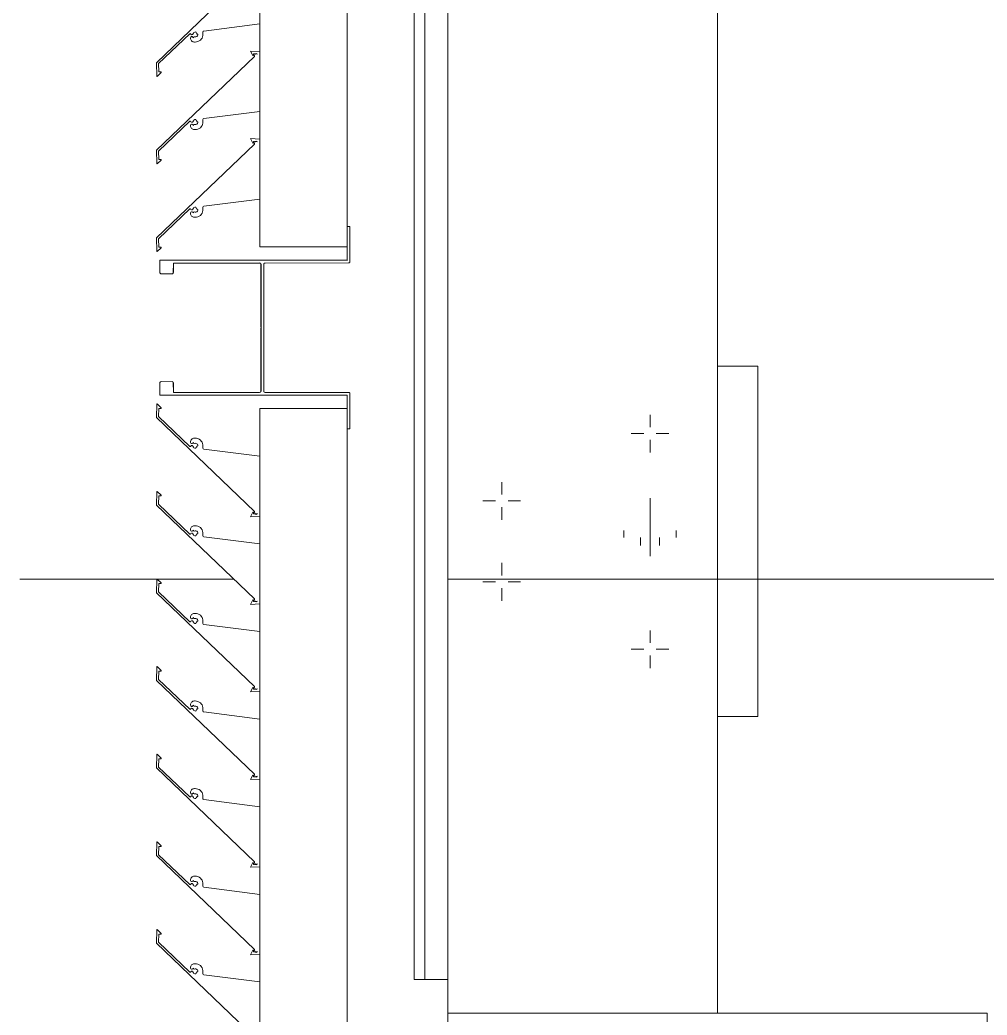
# Model space of a CAD drawing. Header units: millimetres. Extents: x -220592 to 404889, y -217665 to 38245.
# Drawn here: x 7741.16 to 7748.34, y -48107.45 to -48100.07 of the extents above; entities that cross this region are included whole.
import ezdxf

# ---------------------------------------------------------------- set-up
doc = ezdxf.new("R2010")
doc.units = ezdxf.units.MM
doc.linetypes.add('XKITLINE00', pattern=[0])
doc.linetypes.add('XKITLINE02', pattern=[4, 2, -2])
for name, color, linetype, lineweight in [('Bolt', 7, 'Continuous', 0), ('Part', 7, 'Continuous', 0), ('S-GRID', 7, 'Continuous', 0)]:
    doc.layers.add(name, color=color, linetype=linetype, lineweight=lineweight)

# ---------------------------------------------------------------- blocks, each defined once
blk = doc.blocks.new('*A15047')
at = {"layer": 'Part', "color": 7, "linetype": 'XKITLINE00', "lineweight": 0}
for p, q in [((8.69, 356.643483), (8.69, 102.780027)), ((6.69, 102.780027), (6.69, 273.099959)), ((8.69, 102.780027), (6.69, 102.780027))]:
    blk.add_line(p, q, dxfattribs=at)
blk = doc.blocks.new('*A15106')
at = {"layer": 'S-GRID', "color": 7, "linetype": 'XKITLINE00', "lineweight": 0}
for p, q in [((3.516073, 106), (5.103573, 106)), ((6.691073, 106), (14.628573, 106))]:
    blk.add_line(p, q, dxfattribs=at)
blk = doc.blocks.new('*A15232')
at = {"layer": 'Part', "color": 7, "linetype": 'XKITLINE00', "lineweight": 0}
for p, q in [((6.439864, 121.65), (6.439864, 103.030027)), ((6.519864, 103.030027), (6.519864, 121.65)), ((6.439864, 103.030027), (6.69, 103.030027))]:
    blk.add_line(p, q, dxfattribs=at)
blk = doc.blocks.new('*A15246')
at = {"layer": 'Part', "color": 7, "linetype": 'XKITLINE00', "lineweight": 0}
for p, q in [((5.944368, 108.365225), (5.944412, 108.615225)), ((5.944412, 108.615225), (5.964412, 108.615222)), ((5.964412, 108.615222), (5.964367, 108.355222)), ((4.555113, 108.271641), (4.554368, 108.365468)), ((4.554368, 108.365468), (5.944368, 108.365225)), ((4.654365, 108.34545), (4.654353, 108.27545)), ((5.298192, 108.344577), (4.654365, 108.34545)), ((5.302679, 108.340893), (5.298192, 108.344577)), ((5.304363, 108.335337), (5.302679, 108.340893)), ((5.303437, 107.39151), (5.304363, 108.335337)), ((5.324363, 108.335333), (5.324199, 107.395333)), ((5.325125, 108.33916), (5.324363, 108.335333)), ((5.328809, 108.343647), (5.325125, 108.33916)), ((5.334365, 108.345332), (5.328809, 108.343647)), ((5.958192, 108.345984), (5.334365, 108.345332)), ((5.96268, 108.349666), (5.958192, 108.345984)), ((5.964367, 108.355222), (5.96268, 108.349666)), ((4.558796, 108.267152), (4.555113, 108.271641)), ((4.564351, 108.265466), (4.558796, 108.267152)), ((4.648178, 108.266213), (4.564351, 108.265466)), ((4.652666, 108.269895), (4.648178, 108.266213)), ((4.654353, 108.27545), (4.652666, 108.269895)), ((4.554194, 107.365468), (4.55421, 107.455468)), ((4.55421, 107.455468), (4.555896, 107.461023)), ((4.555896, 107.461023), (4.560384, 107.464706)), ((4.560384, 107.464706), (4.644211, 107.465452)), ((4.644211, 107.465452), (4.649767, 107.463766)), ((4.649767, 107.463766), (4.653449, 107.459277)), ((4.653449, 107.459277), (4.654197, 107.38545)), ((5.944194, 107.365225), (4.554194, 107.365468)), ((4.654197, 107.38545), (5.294197, 107.385339)), ((5.294197, 107.385339), (5.299753, 107.387023)), ((5.299753, 107.387023), (5.303437, 107.39151)), ((5.324199, 107.395333), (5.325883, 107.389777)), ((5.325883, 107.389777), (5.330371, 107.386094)), ((5.330371, 107.386094), (5.954197, 107.385223)), ((5.94415, 107.115225), (5.944194, 107.365225)), ((5.954197, 107.385223), (5.959753, 107.383537)), ((5.959753, 107.383537), (5.963435, 107.379049)), ((5.963435, 107.379049), (5.96415, 107.115222)), ((5.96415, 107.115222), (5.94415, 107.115225))]:
    blk.add_line(p, q, dxfattribs=at)
blk = doc.blocks.new('*A15247')
at = {"layer": 'Part', "color": 7, "linetype": 'XKITLINE00', "lineweight": 0}
for p, q in [((5.294696, 122.26533), (5.294696, 108.465444)), ((5.944696, 122.26533), (5.944696, 108.465444)), ((5.294696, 108.465444), (5.944696, 108.465444))]:
    blk.add_line(p, q, dxfattribs=at)
blk = doc.blocks.new('*A15258')
at = {"layer": 'Part', "color": 7, "linetype": 'XKITLINE00', "lineweight": 0}
for p, q in [((5.294696, 110.565326), (5.227201, 110.56794)), ((5.227201, 110.56794), (5.242736, 110.534453)), ((5.242736, 110.534453), (5.247859, 110.534865)), ((5.247859, 110.534865), (5.247988, 110.547056)), ((5.247988, 110.547056), (5.272971, 110.550196)), ((5.257991, 110.546527), (5.255094, 110.527984)), ((5.275007, 110.543623), (5.257991, 110.546527)), ((5.272971, 110.550196), (5.275007, 110.543623)), ((5.255094, 110.527984), (4.529972, 109.831738)), ((4.880888, 110.066618), (5.294696, 110.119622)), ((4.545007, 109.825371), (4.776023, 110.046774)), ((4.776023, 110.046774), (4.781182, 110.047866)), ((4.78333, 110.021956), (4.78069, 110.016482)), ((4.781182, 110.047866), (4.784837, 110.043239)), ((4.788474, 110.025193), (4.78333, 110.021956)), ((4.784837, 110.043239), (4.789301, 110.039385)), ((4.794552, 110.025205), (4.788474, 110.025193)), ((4.789301, 110.039385), (4.795195, 110.039591)), ((4.799708, 110.021987), (4.794552, 110.025205)), ((4.795195, 110.039591), (4.799378, 110.043748)), ((4.799378, 110.043748), (4.802492, 110.051322)), ((4.80265, 110.016515), (4.799708, 110.021987)), ((4.802492, 110.051322), (4.807159, 110.056108)), ((4.80468, 110.021496), (4.80265, 110.016515)), ((4.809491, 110.023903), (4.80468, 110.021496)), ((4.807159, 110.056108), (4.813235, 110.058898)), ((4.815409, 110.022998), (4.809491, 110.023903)), ((4.813235, 110.058898), (4.819907, 110.05932)), ((4.821909, 110.023342), (4.815409, 110.022998)), ((4.819907, 110.05932), (4.822229, 110.05193)), ((4.827877, 110.02594), (4.821909, 110.023342)), ((4.822229, 110.05193), (4.829394, 110.050986)), ((4.832559, 110.030462), (4.827877, 110.02594)), ((4.829394, 110.050986), (4.828225, 110.043926)), ((4.828225, 110.043926), (4.83593, 110.04282)), ((4.835361, 110.036336), (4.832559, 110.030462)), ((4.83593, 110.04282), (4.835361, 110.036336)), ((4.867327, 110.014555), (4.871325, 110.023985)), ((4.871325, 110.023985), (4.873548, 110.033984)), ((4.872437, 110.054354), (4.872676, 110.059876)), ((4.873923, 110.04422), (4.872437, 110.054354)), ((4.872676, 110.059876), (4.875813, 110.064428)), ((4.873548, 110.033984), (4.873923, 110.04422)), ((4.875813, 110.064428), (4.880888, 110.066618)), ((4.78069, 110.016482), (4.781186, 110.008712)), ((4.781186, 110.008712), (4.782921, 110.003216)), ((4.782921, 110.003216), (4.785675, 109.998153)), ((4.785675, 109.998153), (4.789347, 109.99371)), ((4.789347, 109.99371), (4.7938, 109.990052)), ((4.7938, 109.990052), (4.79887, 109.987312)), ((4.79887, 109.987312), (4.804371, 109.985593)), ((4.804371, 109.985593), (4.810099, 109.984957)), ((4.810099, 109.984957), (4.816898, 109.984859)), ((4.816898, 109.984859), (4.827111, 109.985644)), ((4.827111, 109.985644), (4.837012, 109.988267)), ((4.837012, 109.988267), (4.846275, 109.99264)), ((4.846275, 109.99264), (4.854591, 109.998618)), ((4.854591, 109.998618), (4.861687, 110.006005)), ((4.861687, 110.006005), (4.867327, 110.014555)), ((4.529972, 109.831738), (4.530525, 109.732587)), ((4.54535, 109.764025), (4.545007, 109.825371)), ((4.530525, 109.732587), (4.535206, 109.730119)), ((4.535206, 109.730119), (4.563855, 109.759007)), ((4.56277, 109.763928), (4.54535, 109.764025)), ((4.563855, 109.759007), (4.56277, 109.763928))]:
    blk.add_line(p, q, dxfattribs=at)
blk = doc.blocks.new('*A15259')
at = {"layer": 'Part', "color": 7, "linetype": 'XKITLINE00', "lineweight": 0}
for p, q in [((5.255094, 109.877984), (4.529972, 109.181738)), ((5.294696, 109.915326), (5.227201, 109.91794)), ((5.227201, 109.91794), (5.242736, 109.884453)), ((5.242736, 109.884453), (5.247859, 109.884865)), ((5.247859, 109.884865), (5.247988, 109.897056)), ((5.247988, 109.897056), (5.272971, 109.900196)), ((5.257991, 109.896527), (5.255094, 109.877984)), ((5.275007, 109.893623), (5.257991, 109.896527)), ((5.272971, 109.900196), (5.275007, 109.893623)), ((4.880888, 109.416618), (5.294696, 109.469622)), ((4.545007, 109.175371), (4.776023, 109.396774)), ((4.776023, 109.396774), (4.781182, 109.397866)), ((4.78333, 109.371956), (4.78069, 109.366482)), ((4.78069, 109.366482), (4.781186, 109.358712)), ((4.781182, 109.397866), (4.784837, 109.393239)), ((4.781186, 109.358712), (4.782921, 109.353216)), ((4.782921, 109.353216), (4.785675, 109.348153)), ((4.788474, 109.375193), (4.78333, 109.371956)), ((4.784837, 109.393239), (4.789301, 109.389385)), ((4.794552, 109.375205), (4.788474, 109.375193)), ((4.789301, 109.389385), (4.795195, 109.389591)), ((4.799708, 109.371987), (4.794552, 109.375205)), ((4.795195, 109.389591), (4.799378, 109.393748)), ((4.799378, 109.393748), (4.802492, 109.401322)), ((4.80265, 109.366515), (4.799708, 109.371987)), ((4.802492, 109.401322), (4.807159, 109.406108)), ((4.80468, 109.371496), (4.80265, 109.366515)), ((4.809491, 109.373903), (4.80468, 109.371496)), ((4.807159, 109.406108), (4.813235, 109.408898)), ((4.815409, 109.372998), (4.809491, 109.373903)), ((4.813235, 109.408898), (4.819907, 109.40932)), ((4.821909, 109.373342), (4.815409, 109.372998)), ((4.819907, 109.40932), (4.822229, 109.40193)), ((4.827877, 109.37594), (4.821909, 109.373342)), ((4.822229, 109.40193), (4.829394, 109.400986)), ((4.832559, 109.380462), (4.827877, 109.37594)), ((4.829394, 109.400986), (4.828225, 109.393926)), ((4.828225, 109.393926), (4.83593, 109.39282)), ((4.835361, 109.386336), (4.832559, 109.380462)), ((4.83593, 109.39282), (4.835361, 109.386336)), ((4.854591, 109.348618), (4.861687, 109.356005)), ((4.861687, 109.356005), (4.867327, 109.364555)), ((4.867327, 109.364555), (4.871325, 109.373985)), ((4.871325, 109.373985), (4.873548, 109.383984)), ((4.872437, 109.404354), (4.872676, 109.409876)), ((4.873923, 109.39422), (4.872437, 109.404354)), ((4.872676, 109.409876), (4.875813, 109.414428)), ((4.873548, 109.383984), (4.873923, 109.39422)), ((4.875813, 109.414428), (4.880888, 109.416618)), ((4.785675, 109.348153), (4.789347, 109.34371)), ((4.789347, 109.34371), (4.7938, 109.340052)), ((4.7938, 109.340052), (4.79887, 109.337312)), ((4.79887, 109.337312), (4.804371, 109.335593)), ((4.804371, 109.335593), (4.810099, 109.334957)), ((4.810099, 109.334957), (4.816898, 109.334859)), ((4.816898, 109.334859), (4.827111, 109.335644)), ((4.827111, 109.335644), (4.837012, 109.338267)), ((4.837012, 109.338267), (4.846275, 109.34264)), ((4.846275, 109.34264), (4.854591, 109.348618)), ((4.529972, 109.181738), (4.530525, 109.082587)), ((4.54535, 109.114025), (4.545007, 109.175371)), ((4.530525, 109.082587), (4.535206, 109.080119)), ((4.535206, 109.080119), (4.563855, 109.109007)), ((4.56277, 109.113928), (4.54535, 109.114025)), ((4.563855, 109.109007), (4.56277, 109.113928))]:
    blk.add_line(p, q, dxfattribs=at)
blk = doc.blocks.new('*A15260')
at = {"layer": 'Part', "color": 7, "linetype": 'XKITLINE00', "lineweight": 0}
for p, q in [((5.255094, 109.227984), (4.529972, 108.531738)), ((5.294696, 109.265326), (5.227201, 109.26794)), ((5.227201, 109.26794), (5.242736, 109.234453)), ((5.242736, 109.234453), (5.247859, 109.234865)), ((5.247859, 109.234865), (5.247988, 109.247056)), ((5.247988, 109.247056), (5.272971, 109.250196)), ((5.257991, 109.246527), (5.255094, 109.227984)), ((5.275007, 109.243623), (5.257991, 109.246527)), ((5.272971, 109.250196), (5.275007, 109.243623)), ((4.872676, 108.759876), (4.875813, 108.764428)), ((4.875813, 108.764428), (4.880888, 108.766618)), ((4.880888, 108.766618), (5.294696, 108.819622)), ((4.545007, 108.525371), (4.776023, 108.746774)), ((4.776023, 108.746774), (4.781182, 108.747866)), ((4.78333, 108.721956), (4.78069, 108.716482)), ((4.78069, 108.716482), (4.781186, 108.708712)), ((4.781182, 108.747866), (4.784837, 108.743239)), ((4.781186, 108.708712), (4.782921, 108.703216)), ((4.782921, 108.703216), (4.785675, 108.698153)), ((4.788474, 108.725193), (4.78333, 108.721956)), ((4.784837, 108.743239), (4.789301, 108.739385)), ((4.785675, 108.698153), (4.789347, 108.69371)), ((4.794552, 108.725205), (4.788474, 108.725193)), ((4.789301, 108.739385), (4.795195, 108.739591)), ((4.789347, 108.69371), (4.7938, 108.690052)), ((4.7938, 108.690052), (4.79887, 108.687312)), ((4.799708, 108.721987), (4.794552, 108.725205)), ((4.795195, 108.739591), (4.799378, 108.743748)), ((4.799378, 108.743748), (4.802492, 108.751322)), ((4.80265, 108.716515), (4.799708, 108.721987)), ((4.802492, 108.751322), (4.807159, 108.756108)), ((4.80468, 108.721496), (4.80265, 108.716515)), ((4.809491, 108.723903), (4.80468, 108.721496)), ((4.807159, 108.756108), (4.813235, 108.758898)), ((4.815409, 108.722998), (4.809491, 108.723903)), ((4.813235, 108.758898), (4.819907, 108.75932)), ((4.821909, 108.723342), (4.815409, 108.722998)), ((4.819907, 108.75932), (4.822229, 108.75193)), ((4.827877, 108.72594), (4.821909, 108.723342)), ((4.822229, 108.75193), (4.829394, 108.750986)), ((4.827111, 108.685644), (4.837012, 108.688267)), ((4.832559, 108.730462), (4.827877, 108.72594)), ((4.829394, 108.750986), (4.828225, 108.743926)), ((4.828225, 108.743926), (4.83593, 108.74282)), ((4.835361, 108.736336), (4.832559, 108.730462)), ((4.83593, 108.74282), (4.835361, 108.736336)), ((4.837012, 108.688267), (4.846275, 108.69264)), ((4.846275, 108.69264), (4.854591, 108.698618)), ((4.854591, 108.698618), (4.861687, 108.706005)), ((4.861687, 108.706005), (4.867327, 108.714555)), ((4.867327, 108.714555), (4.871325, 108.723985)), ((4.871325, 108.723985), (4.873548, 108.733984)), ((4.872437, 108.754354), (4.872676, 108.759876)), ((4.873923, 108.74422), (4.872437, 108.754354)), ((4.873548, 108.733984), (4.873923, 108.74422)), ((4.79887, 108.687312), (4.804371, 108.685593)), ((4.804371, 108.685593), (4.810099, 108.684957)), ((4.810099, 108.684957), (4.816898, 108.684859)), ((4.816898, 108.684859), (4.827111, 108.685644)), ((4.529972, 108.531738), (4.530525, 108.432587)), ((4.54535, 108.464025), (4.545007, 108.525371)), ((4.530525, 108.432587), (4.535206, 108.430119)), ((4.535206, 108.430119), (4.563855, 108.459007)), ((4.56277, 108.463928), (4.54535, 108.464025)), ((4.563855, 108.459007), (4.56277, 108.463928))]:
    blk.add_line(p, q, dxfattribs=at)
blk = doc.blocks.new('*A15261')
at = {"layer": 'Part', "color": 7, "linetype": 'XKITLINE00', "lineweight": 0}
for p, q in [((5.96415, 108.615578), (5.94415, 108.615575)), ((5.94415, 108.615575), (5.944194, 108.365575)), ((5.963435, 108.351751), (5.96415, 108.615578)), ((5.944194, 108.365575), (4.554194, 108.365332)), ((4.554194, 108.365332), (4.55421, 108.275332)), ((4.653449, 108.271523), (4.654197, 108.34535)), ((4.654197, 108.34535), (5.294197, 108.345461)), ((5.294197, 108.345461), (5.299753, 108.343777)), ((5.299753, 108.343777), (5.303437, 108.33929)), ((5.303437, 108.33929), (5.304363, 107.395463)), ((5.324199, 108.335467), (5.325883, 108.341023)), ((5.324363, 107.395467), (5.324199, 108.335467)), ((5.325883, 108.341023), (5.330371, 108.344706)), ((5.330371, 108.344706), (5.954197, 108.345577)), ((5.954197, 108.345577), (5.959753, 108.347263)), ((5.959753, 108.347263), (5.963435, 108.351751)), ((4.55421, 108.275332), (4.555896, 108.269777)), ((4.555896, 108.269777), (4.560384, 108.266094)), ((4.560384, 108.266094), (4.644211, 108.265348)), ((4.644211, 108.265348), (4.649767, 108.267034)), ((4.649767, 108.267034), (4.653449, 108.271523)), ((4.555113, 107.459159), (4.554368, 107.365332)), ((4.558796, 107.463648), (4.555113, 107.459159)), ((4.564351, 107.465334), (4.558796, 107.463648)), ((4.648178, 107.464587), (4.564351, 107.465334)), ((4.652666, 107.460905), (4.648178, 107.464587)), ((4.654353, 107.45535), (4.652666, 107.460905)), ((4.654365, 107.38535), (4.654353, 107.45535)), ((4.554368, 107.365332), (5.944368, 107.365575)), ((5.298192, 107.386223), (4.654365, 107.38535)), ((5.302679, 107.389907), (5.298192, 107.386223)), ((5.304363, 107.395463), (5.302679, 107.389907)), ((5.325125, 107.39164), (5.324363, 107.395467)), ((5.328809, 107.387153), (5.325125, 107.39164)), ((5.334365, 107.385468), (5.328809, 107.387153)), ((5.958192, 107.384816), (5.334365, 107.385468)), ((5.944368, 107.365575), (5.944412, 107.115575)), ((5.96268, 107.381134), (5.958192, 107.384816)), ((5.964367, 107.375578), (5.96268, 107.381134)), ((5.964412, 107.115578), (5.964367, 107.375578)), ((5.944412, 107.115575), (5.964412, 107.115578))]:
    blk.add_line(p, q, dxfattribs=at)
blk = doc.blocks.new('*A15267')
at = {"layer": 'Part', "color": 7, "linetype": 'XKITLINE00', "lineweight": 0}
for p, q in [((4.529972, 103.299062), (4.530525, 103.398213)), ((4.530525, 103.398213), (4.535206, 103.400681)), ((4.535206, 103.400681), (4.563855, 103.371793)), ((4.563855, 103.371793), (4.56277, 103.366872)), ((5.255094, 102.602816), (4.529972, 103.299062)), ((4.54535, 103.366775), (4.545007, 103.305429)), ((4.545007, 103.305429), (4.776023, 103.084026)), ((4.56277, 103.366872), (4.54535, 103.366775)), ((4.776023, 103.084026), (4.781182, 103.082934)), ((4.78069, 103.114318), (4.781186, 103.122088)), ((4.78333, 103.108844), (4.78069, 103.114318)), ((4.781182, 103.082934), (4.784837, 103.087561)), ((4.781186, 103.122088), (4.782921, 103.127584)), ((4.782921, 103.127584), (4.785675, 103.132647)), ((4.788474, 103.105607), (4.78333, 103.108844)), ((4.784837, 103.087561), (4.789301, 103.091415)), ((4.785675, 103.132647), (4.789347, 103.13709)), ((4.794552, 103.105595), (4.788474, 103.105607)), ((4.789301, 103.091415), (4.795195, 103.091209)), ((4.789347, 103.13709), (4.7938, 103.140748)), ((4.7938, 103.140748), (4.79887, 103.143488)), ((4.799708, 103.108813), (4.794552, 103.105595)), ((4.795195, 103.091209), (4.799378, 103.087052)), ((4.79887, 103.143488), (4.804371, 103.145207)), ((4.799378, 103.087052), (4.802492, 103.079478)), ((4.80265, 103.114285), (4.799708, 103.108813)), ((4.802492, 103.079478), (4.807159, 103.074692)), ((4.80468, 103.109304), (4.80265, 103.114285)), ((4.804371, 103.145207), (4.810099, 103.145843)), ((4.809491, 103.106897), (4.80468, 103.109304)), ((4.815409, 103.107802), (4.809491, 103.106897)), ((4.810099, 103.145843), (4.816898, 103.145941)), ((4.821909, 103.107458), (4.815409, 103.107802)), ((4.816898, 103.145941), (4.827111, 103.145156)), ((4.819907, 103.07148), (4.822229, 103.07887)), ((4.827877, 103.10486), (4.821909, 103.107458)), ((4.822229, 103.07887), (4.829394, 103.079814)), ((4.827111, 103.145156), (4.837012, 103.142533)), ((4.832559, 103.100338), (4.827877, 103.10486)), ((4.828225, 103.086874), (4.83593, 103.08798)), ((4.829394, 103.079814), (4.828225, 103.086874)), ((4.835361, 103.094464), (4.832559, 103.100338)), ((4.83593, 103.08798), (4.835361, 103.094464)), ((4.837012, 103.142533), (4.846275, 103.13816)), ((4.846275, 103.13816), (4.854591, 103.132182)), ((4.854591, 103.132182), (4.861687, 103.124795)), ((4.861687, 103.124795), (4.867327, 103.116245)), ((4.867327, 103.116245), (4.871325, 103.106815)), ((4.871325, 103.106815), (4.873548, 103.096816)), ((4.873923, 103.08658), (4.872437, 103.076446)), ((4.872437, 103.076446), (4.872676, 103.070924)), ((4.873548, 103.096816), (4.873923, 103.08658)), ((4.807159, 103.074692), (4.813235, 103.071902)), ((4.813235, 103.071902), (4.819907, 103.07148)), ((4.872676, 103.070924), (4.875813, 103.066372)), ((4.875813, 103.066372), (4.880888, 103.064182)), ((4.880888, 103.064182), (5.294696, 103.011178)), ((5.227201, 102.56286), (5.242736, 102.596347)), ((5.294696, 102.565474), (5.227201, 102.56286)), ((5.242736, 102.596347), (5.247859, 102.595935)), ((5.247859, 102.595935), (5.247988, 102.583744)), ((5.247988, 102.583744), (5.272971, 102.580604)), ((5.257991, 102.584273), (5.255094, 102.602816)), ((5.275007, 102.587177), (5.257991, 102.584273)), ((5.272971, 102.580604), (5.275007, 102.587177))]:
    blk.add_line(p, q, dxfattribs=at)
blk = doc.blocks.new('*A15268')
at = {"layer": 'Part', "color": 7, "linetype": 'XKITLINE00', "lineweight": 0}
for p, q in [((4.529972, 103.949062), (4.530525, 104.048213)), ((4.530525, 104.048213), (4.535206, 104.050681)), ((4.535206, 104.050681), (4.563855, 104.021793)), ((4.54535, 104.016775), (4.545007, 103.955429)), ((4.56277, 104.016872), (4.54535, 104.016775)), ((4.563855, 104.021793), (4.56277, 104.016872)), ((5.255094, 103.252816), (4.529972, 103.949062)), ((4.545007, 103.955429), (4.776023, 103.734026)), ((4.78069, 103.764318), (4.781186, 103.772088)), ((4.78333, 103.758844), (4.78069, 103.764318)), ((4.781186, 103.772088), (4.782921, 103.777584)), ((4.782921, 103.777584), (4.785675, 103.782647)), ((4.788474, 103.755607), (4.78333, 103.758844)), ((4.784837, 103.737561), (4.789301, 103.741415)), ((4.785675, 103.782647), (4.789347, 103.78709)), ((4.794552, 103.755595), (4.788474, 103.755607)), ((4.789301, 103.741415), (4.795195, 103.741209)), ((4.789347, 103.78709), (4.7938, 103.790748)), ((4.7938, 103.790748), (4.79887, 103.793488)), ((4.799708, 103.758813), (4.794552, 103.755595)), ((4.795195, 103.741209), (4.799378, 103.737052)), ((4.79887, 103.793488), (4.804371, 103.795207)), ((4.80265, 103.764285), (4.799708, 103.758813)), ((4.80468, 103.759304), (4.80265, 103.764285)), ((4.804371, 103.795207), (4.810099, 103.795843)), ((4.809491, 103.756897), (4.80468, 103.759304)), ((4.815409, 103.757802), (4.809491, 103.756897)), ((4.810099, 103.795843), (4.816898, 103.795941)), ((4.821909, 103.757458), (4.815409, 103.757802)), ((4.816898, 103.795941), (4.827111, 103.795156)), ((4.827877, 103.75486), (4.821909, 103.757458)), ((4.827111, 103.795156), (4.837012, 103.792533)), ((4.832559, 103.750338), (4.827877, 103.75486)), ((4.835361, 103.744464), (4.832559, 103.750338)), ((4.83593, 103.73798), (4.835361, 103.744464)), ((4.837012, 103.792533), (4.846275, 103.78816)), ((4.846275, 103.78816), (4.854591, 103.782182)), ((4.854591, 103.782182), (4.861687, 103.774795)), ((4.861687, 103.774795), (4.867327, 103.766245)), ((4.867327, 103.766245), (4.871325, 103.756815)), ((4.871325, 103.756815), (4.873548, 103.746816)), ((4.873548, 103.746816), (4.873923, 103.73658)), ((4.776023, 103.734026), (4.781182, 103.732934)), ((4.781182, 103.732934), (4.784837, 103.737561)), ((4.799378, 103.737052), (4.802492, 103.729478)), ((4.802492, 103.729478), (4.807159, 103.724692)), ((4.807159, 103.724692), (4.813235, 103.721902)), ((4.813235, 103.721902), (4.819907, 103.72148)), ((4.819907, 103.72148), (4.822229, 103.72887)), ((4.822229, 103.72887), (4.829394, 103.729814)), ((4.828225, 103.736874), (4.83593, 103.73798)), ((4.829394, 103.729814), (4.828225, 103.736874)), ((4.873923, 103.73658), (4.872437, 103.726446)), ((4.872437, 103.726446), (4.872676, 103.720924)), ((4.872676, 103.720924), (4.875813, 103.716372)), ((4.875813, 103.716372), (4.880888, 103.714182)), ((4.880888, 103.714182), (5.294696, 103.661178)), ((5.227201, 103.21286), (5.242736, 103.246347)), ((5.242736, 103.246347), (5.247859, 103.245935)), ((5.247859, 103.245935), (5.247988, 103.233744)), ((5.247988, 103.233744), (5.272971, 103.230604)), ((5.257991, 103.234273), (5.255094, 103.252816)), ((5.275007, 103.237177), (5.257991, 103.234273)), ((5.272971, 103.230604), (5.275007, 103.237177)), ((5.294696, 103.215474), (5.227201, 103.21286))]:
    blk.add_line(p, q, dxfattribs=at)
blk = doc.blocks.new('*A15269')
at = {"layer": 'Part', "color": 7, "linetype": 'XKITLINE00', "lineweight": 0}
for p, q in [((4.530525, 104.698213), (4.535206, 104.700681)), ((4.535206, 104.700681), (4.563855, 104.671793)), ((4.529972, 104.599062), (4.530525, 104.698213)), ((4.54535, 104.666775), (4.545007, 104.605429)), ((4.56277, 104.666872), (4.54535, 104.666775)), ((4.563855, 104.671793), (4.56277, 104.666872)), ((5.255094, 103.902816), (4.529972, 104.599062)), ((4.545007, 104.605429), (4.776023, 104.384026)), ((4.78069, 104.414318), (4.781186, 104.422088)), ((4.78333, 104.408844), (4.78069, 104.414318)), ((4.781186, 104.422088), (4.782921, 104.427584)), ((4.782921, 104.427584), (4.785675, 104.432647)), ((4.788474, 104.405607), (4.78333, 104.408844)), ((4.785675, 104.432647), (4.789347, 104.43709)), ((4.794552, 104.405595), (4.788474, 104.405607)), ((4.789347, 104.43709), (4.7938, 104.440748)), ((4.7938, 104.440748), (4.79887, 104.443488)), ((4.799708, 104.408813), (4.794552, 104.405595)), ((4.79887, 104.443488), (4.804371, 104.445207)), ((4.80265, 104.414285), (4.799708, 104.408813)), ((4.80468, 104.409304), (4.80265, 104.414285)), ((4.804371, 104.445207), (4.810099, 104.445843)), ((4.809491, 104.406897), (4.80468, 104.409304)), ((4.815409, 104.407802), (4.809491, 104.406897)), ((4.810099, 104.445843), (4.816898, 104.445941)), ((4.821909, 104.407458), (4.815409, 104.407802)), ((4.816898, 104.445941), (4.827111, 104.445156)), ((4.827877, 104.40486), (4.821909, 104.407458)), ((4.827111, 104.445156), (4.837012, 104.442533)), ((4.837012, 104.442533), (4.846275, 104.43816)), ((4.846275, 104.43816), (4.854591, 104.432182)), ((4.854591, 104.432182), (4.861687, 104.424795)), ((4.861687, 104.424795), (4.867327, 104.416245)), ((4.867327, 104.416245), (4.871325, 104.406815)), ((4.871325, 104.406815), (4.873548, 104.396816)), ((4.776023, 104.384026), (4.781182, 104.382934)), ((4.781182, 104.382934), (4.784837, 104.387561)), ((4.784837, 104.387561), (4.789301, 104.391415)), ((4.789301, 104.391415), (4.795195, 104.391209)), ((4.795195, 104.391209), (4.799378, 104.387052)), ((4.799378, 104.387052), (4.802492, 104.379478)), ((4.802492, 104.379478), (4.807159, 104.374692)), ((4.807159, 104.374692), (4.813235, 104.371902)), ((4.813235, 104.371902), (4.819907, 104.37148)), ((4.819907, 104.37148), (4.822229, 104.37887)), ((4.822229, 104.37887), (4.829394, 104.379814)), ((4.832559, 104.400338), (4.827877, 104.40486)), ((4.828225, 104.386874), (4.83593, 104.38798)), ((4.829394, 104.379814), (4.828225, 104.386874)), ((4.835361, 104.394464), (4.832559, 104.400338)), ((4.83593, 104.38798), (4.835361, 104.394464)), ((4.873923, 104.38658), (4.872437, 104.376446)), ((4.872437, 104.376446), (4.872676, 104.370924)), ((4.872676, 104.370924), (4.875813, 104.366372)), ((4.873548, 104.396816), (4.873923, 104.38658)), ((4.875813, 104.366372), (4.880888, 104.364182)), ((4.880888, 104.364182), (5.294696, 104.311178)), ((5.227201, 103.86286), (5.242736, 103.896347)), ((5.242736, 103.896347), (5.247859, 103.895935)), ((5.247859, 103.895935), (5.247988, 103.883744)), ((5.257991, 103.884273), (5.255094, 103.902816)), ((5.294696, 103.865474), (5.227201, 103.86286)), ((5.247988, 103.883744), (5.272971, 103.880604)), ((5.275007, 103.887177), (5.257991, 103.884273)), ((5.272971, 103.880604), (5.275007, 103.887177))]:
    blk.add_line(p, q, dxfattribs=at)
blk = doc.blocks.new('*A15270')
at = {"layer": 'Part', "color": 7, "linetype": 'XKITLINE00', "lineweight": 0}
for p, q in [((4.529972, 105.249062), (4.530525, 105.348213)), ((4.530525, 105.348213), (4.535206, 105.350681)), ((4.535206, 105.350681), (4.563855, 105.321793)), ((4.54535, 105.316775), (4.545007, 105.255429)), ((4.56277, 105.316872), (4.54535, 105.316775)), ((4.563855, 105.321793), (4.56277, 105.316872)), ((5.255094, 104.552816), (4.529972, 105.249062)), ((4.545007, 105.255429), (4.776023, 105.034026)), ((4.78069, 105.064318), (4.781186, 105.072088)), ((4.781186, 105.072088), (4.782921, 105.077584)), ((4.782921, 105.077584), (4.785675, 105.082647)), ((4.785675, 105.082647), (4.789347, 105.08709)), ((4.789347, 105.08709), (4.7938, 105.090748)), ((4.7938, 105.090748), (4.79887, 105.093488)), ((4.79887, 105.093488), (4.804371, 105.095207)), ((4.804371, 105.095207), (4.810099, 105.095843)), ((4.810099, 105.095843), (4.816898, 105.095941)), ((4.816898, 105.095941), (4.827111, 105.095156)), ((4.827111, 105.095156), (4.837012, 105.092533)), ((4.837012, 105.092533), (4.846275, 105.08816)), ((4.846275, 105.08816), (4.854591, 105.082182)), ((4.854591, 105.082182), (4.861687, 105.074795)), ((4.861687, 105.074795), (4.867327, 105.066245)), ((4.776023, 105.034026), (4.781182, 105.032934)), ((4.78333, 105.058844), (4.78069, 105.064318)), ((4.781182, 105.032934), (4.784837, 105.037561)), ((4.788474, 105.055607), (4.78333, 105.058844)), ((4.784837, 105.037561), (4.789301, 105.041415)), ((4.794552, 105.055595), (4.788474, 105.055607)), ((4.789301, 105.041415), (4.795195, 105.041209)), ((4.799708, 105.058813), (4.794552, 105.055595)), ((4.795195, 105.041209), (4.799378, 105.037052)), ((4.799378, 105.037052), (4.802492, 105.029478)), ((4.80265, 105.064285), (4.799708, 105.058813)), ((4.802492, 105.029478), (4.807159, 105.024692)), ((4.80468, 105.059304), (4.80265, 105.064285)), ((4.809491, 105.056897), (4.80468, 105.059304)), ((4.807159, 105.024692), (4.813235, 105.021902)), ((4.815409, 105.057802), (4.809491, 105.056897)), ((4.813235, 105.021902), (4.819907, 105.02148)), ((4.821909, 105.057458), (4.815409, 105.057802)), ((4.819907, 105.02148), (4.822229, 105.02887)), ((4.827877, 105.05486), (4.821909, 105.057458)), ((4.822229, 105.02887), (4.829394, 105.029814)), ((4.832559, 105.050338), (4.827877, 105.05486)), ((4.828225, 105.036874), (4.83593, 105.03798)), ((4.829394, 105.029814), (4.828225, 105.036874)), ((4.835361, 105.044464), (4.832559, 105.050338)), ((4.83593, 105.03798), (4.835361, 105.044464)), ((4.867327, 105.066245), (4.871325, 105.056815)), ((4.871325, 105.056815), (4.873548, 105.046816)), ((4.873923, 105.03658), (4.872437, 105.026446)), ((4.872437, 105.026446), (4.872676, 105.020924)), ((4.872676, 105.020924), (4.875813, 105.016372)), ((4.873548, 105.046816), (4.873923, 105.03658)), ((4.875813, 105.016372), (4.880888, 105.014182)), ((4.880888, 105.014182), (5.294696, 104.961178)), ((5.227201, 104.51286), (5.242736, 104.546347)), ((5.294696, 104.515474), (5.227201, 104.51286)), ((5.242736, 104.546347), (5.247859, 104.545935)), ((5.247859, 104.545935), (5.247988, 104.533744)), ((5.247988, 104.533744), (5.272971, 104.530604)), ((5.257991, 104.534273), (5.255094, 104.552816)), ((5.275007, 104.537177), (5.257991, 104.534273)), ((5.272971, 104.530604), (5.275007, 104.537177))]:
    blk.add_line(p, q, dxfattribs=at)
blk = doc.blocks.new('*A15271')
at = {"layer": 'Part', "color": 7, "linetype": 'XKITLINE00', "lineweight": 0}
for p, q in [((4.529972, 105.899062), (4.530525, 105.998213)), ((4.530525, 105.998213), (4.535206, 106.000681)), ((4.535206, 106.000681), (4.563855, 105.971793)), ((4.54535, 105.966775), (4.545007, 105.905429)), ((4.56277, 105.966872), (4.54535, 105.966775)), ((4.563855, 105.971793), (4.56277, 105.966872)), ((5.255094, 105.202816), (4.529972, 105.899062)), ((4.545007, 105.905429), (4.776023, 105.684026)), ((4.785675, 105.732647), (4.789347, 105.73709)), ((4.789347, 105.73709), (4.7938, 105.740748)), ((4.7938, 105.740748), (4.79887, 105.743488)), ((4.79887, 105.743488), (4.804371, 105.745207)), ((4.804371, 105.745207), (4.810099, 105.745843)), ((4.810099, 105.745843), (4.816898, 105.745941)), ((4.816898, 105.745941), (4.827111, 105.745156)), ((4.827111, 105.745156), (4.837012, 105.742533)), ((4.837012, 105.742533), (4.846275, 105.73816)), ((4.846275, 105.73816), (4.854591, 105.732182)), ((4.776023, 105.684026), (4.781182, 105.682934)), ((4.78069, 105.714318), (4.781186, 105.722088)), ((4.78333, 105.708844), (4.78069, 105.714318)), ((4.781182, 105.682934), (4.784837, 105.687561)), ((4.781186, 105.722088), (4.782921, 105.727584)), ((4.782921, 105.727584), (4.785675, 105.732647)), ((4.788474, 105.705607), (4.78333, 105.708844)), ((4.784837, 105.687561), (4.789301, 105.691415)), ((4.794552, 105.705595), (4.788474, 105.705607)), ((4.789301, 105.691415), (4.795195, 105.691209)), ((4.799708, 105.708813), (4.794552, 105.705595)), ((4.795195, 105.691209), (4.799378, 105.687052)), ((4.799378, 105.687052), (4.802492, 105.679478)), ((4.80265, 105.714285), (4.799708, 105.708813)), ((4.802492, 105.679478), (4.807159, 105.674692)), ((4.80468, 105.709304), (4.80265, 105.714285)), ((4.809491, 105.706897), (4.80468, 105.709304)), ((4.807159, 105.674692), (4.813235, 105.671902)), ((4.815409, 105.707802), (4.809491, 105.706897)), ((4.813235, 105.671902), (4.819907, 105.67148)), ((4.821909, 105.707458), (4.815409, 105.707802)), ((4.819907, 105.67148), (4.822229, 105.67887)), ((4.827877, 105.70486), (4.821909, 105.707458)), ((4.822229, 105.67887), (4.829394, 105.679814)), ((4.832559, 105.700338), (4.827877, 105.70486)), ((4.828225, 105.686874), (4.83593, 105.68798)), ((4.829394, 105.679814), (4.828225, 105.686874)), ((4.835361, 105.694464), (4.832559, 105.700338)), ((4.83593, 105.68798), (4.835361, 105.694464)), ((4.854591, 105.732182), (4.861687, 105.724795)), ((4.861687, 105.724795), (4.867327, 105.716245)), ((4.867327, 105.716245), (4.871325, 105.706815)), ((4.871325, 105.706815), (4.873548, 105.696816)), ((4.873923, 105.68658), (4.872437, 105.676446)), ((4.872437, 105.676446), (4.872676, 105.670924)), ((4.872676, 105.670924), (4.875813, 105.666372)), ((4.873548, 105.696816), (4.873923, 105.68658)), ((4.875813, 105.666372), (4.880888, 105.664182)), ((4.880888, 105.664182), (5.294696, 105.611178)), ((5.227201, 105.16286), (5.242736, 105.196347)), ((5.294696, 105.165474), (5.227201, 105.16286)), ((5.242736, 105.196347), (5.247859, 105.195935)), ((5.247859, 105.195935), (5.247988, 105.183744)), ((5.247988, 105.183744), (5.272971, 105.180604)), ((5.257991, 105.184273), (5.255094, 105.202816)), ((5.275007, 105.187177), (5.257991, 105.184273)), ((5.272971, 105.180604), (5.275007, 105.187177))]:
    blk.add_line(p, q, dxfattribs=at)
blk = doc.blocks.new('*A15272')
at = {"layer": 'Part', "color": 7, "linetype": 'XKITLINE00', "lineweight": 0}
for p, q in [((4.529972, 106.549062), (4.530525, 106.648213)), ((4.530525, 106.648213), (4.535206, 106.650681)), ((4.535206, 106.650681), (4.563855, 106.621793)), ((4.563855, 106.621793), (4.56277, 106.616872)), ((5.255094, 105.852816), (4.529972, 106.549062)), ((4.54535, 106.616775), (4.545007, 106.555429)), ((4.545007, 106.555429), (4.776023, 106.334026)), ((4.56277, 106.616872), (4.54535, 106.616775)), ((4.776023, 106.334026), (4.781182, 106.332934)), ((4.78069, 106.364318), (4.781186, 106.372088)), ((4.78333, 106.358844), (4.78069, 106.364318)), ((4.781182, 106.332934), (4.784837, 106.337561)), ((4.781186, 106.372088), (4.782921, 106.377584)), ((4.782921, 106.377584), (4.785675, 106.382647)), ((4.788474, 106.355607), (4.78333, 106.358844)), ((4.784837, 106.337561), (4.789301, 106.341415)), ((4.785675, 106.382647), (4.789347, 106.38709)), ((4.794552, 106.355595), (4.788474, 106.355607)), ((4.789301, 106.341415), (4.795195, 106.341209)), ((4.789347, 106.38709), (4.7938, 106.390748)), ((4.7938, 106.390748), (4.79887, 106.393488)), ((4.799708, 106.358813), (4.794552, 106.355595)), ((4.795195, 106.341209), (4.799378, 106.337052)), ((4.79887, 106.393488), (4.804371, 106.395207)), ((4.799378, 106.337052), (4.802492, 106.329478)), ((4.80265, 106.364285), (4.799708, 106.358813)), ((4.802492, 106.329478), (4.807159, 106.324692)), ((4.80468, 106.359304), (4.80265, 106.364285)), ((4.804371, 106.395207), (4.810099, 106.395843)), ((4.809491, 106.356897), (4.80468, 106.359304)), ((4.815409, 106.357802), (4.809491, 106.356897)), ((4.810099, 106.395843), (4.816898, 106.395941)), ((4.821909, 106.357458), (4.815409, 106.357802)), ((4.816898, 106.395941), (4.827111, 106.395156)), ((4.819907, 106.32148), (4.822229, 106.32887)), ((4.827877, 106.35486), (4.821909, 106.357458)), ((4.822229, 106.32887), (4.829394, 106.329814)), ((4.827111, 106.395156), (4.837012, 106.392533)), ((4.832559, 106.350338), (4.827877, 106.35486)), ((4.828225, 106.336874), (4.83593, 106.33798)), ((4.829394, 106.329814), (4.828225, 106.336874)), ((4.835361, 106.344464), (4.832559, 106.350338)), ((4.83593, 106.33798), (4.835361, 106.344464)), ((4.837012, 106.392533), (4.846275, 106.38816)), ((4.846275, 106.38816), (4.854591, 106.382182)), ((4.854591, 106.382182), (4.861687, 106.374795)), ((4.861687, 106.374795), (4.867327, 106.366245)), ((4.867327, 106.366245), (4.871325, 106.356815)), ((4.871325, 106.356815), (4.873548, 106.346816)), ((4.873923, 106.33658), (4.872437, 106.326446)), ((4.872437, 106.326446), (4.872676, 106.320924)), ((4.873548, 106.346816), (4.873923, 106.33658)), ((4.807159, 106.324692), (4.813235, 106.321902)), ((4.813235, 106.321902), (4.819907, 106.32148)), ((4.872676, 106.320924), (4.875813, 106.316372)), ((4.875813, 106.316372), (4.880888, 106.314182)), ((4.880888, 106.314182), (5.294696, 106.261178)), ((5.227201, 105.81286), (5.242736, 105.846347)), ((5.294696, 105.815474), (5.227201, 105.81286)), ((5.242736, 105.846347), (5.247859, 105.845935)), ((5.247859, 105.845935), (5.247988, 105.833744)), ((5.247988, 105.833744), (5.272971, 105.830604)), ((5.257991, 105.834273), (5.255094, 105.852816)), ((5.275007, 105.837177), (5.257991, 105.834273)), ((5.272971, 105.830604), (5.275007, 105.837177))]:
    blk.add_line(p, q, dxfattribs=at)
blk = doc.blocks.new('*A15273')
at = {"layer": 'Part', "color": 7, "linetype": 'XKITLINE00', "lineweight": 0}
for p, q in [((4.529972, 107.199062), (4.530525, 107.298213)), ((4.530525, 107.298213), (4.535206, 107.300681)), ((4.535206, 107.300681), (4.563855, 107.271793)), ((4.54535, 107.266775), (4.545007, 107.205429)), ((4.56277, 107.266872), (4.54535, 107.266775)), ((4.563855, 107.271793), (4.56277, 107.266872)), ((5.255094, 106.502816), (4.529972, 107.199062)), ((4.545007, 107.205429), (4.776023, 106.984026)), ((4.78069, 107.014318), (4.781186, 107.022088)), ((4.78333, 107.008844), (4.78069, 107.014318)), ((4.781186, 107.022088), (4.782921, 107.027584)), ((4.782921, 107.027584), (4.785675, 107.032647)), ((4.788474, 107.005607), (4.78333, 107.008844)), ((4.784837, 106.987561), (4.789301, 106.991415)), ((4.785675, 107.032647), (4.789347, 107.03709)), ((4.794552, 107.005595), (4.788474, 107.005607)), ((4.789301, 106.991415), (4.795195, 106.991209)), ((4.789347, 107.03709), (4.7938, 107.040748)), ((4.7938, 107.040748), (4.79887, 107.043488)), ((4.799708, 107.008813), (4.794552, 107.005595)), ((4.795195, 106.991209), (4.799378, 106.987052)), ((4.79887, 107.043488), (4.804371, 107.045207)), ((4.80265, 107.014285), (4.799708, 107.008813)), ((4.80468, 107.009304), (4.80265, 107.014285)), ((4.804371, 107.045207), (4.810099, 107.045843)), ((4.809491, 107.006897), (4.80468, 107.009304)), ((4.815409, 107.007802), (4.809491, 107.006897)), ((4.810099, 107.045843), (4.816898, 107.045941)), ((4.821909, 107.007458), (4.815409, 107.007802)), ((4.816898, 107.045941), (4.827111, 107.045156)), ((4.827877, 107.00486), (4.821909, 107.007458)), ((4.827111, 107.045156), (4.837012, 107.042533)), ((4.832559, 107.000338), (4.827877, 107.00486)), ((4.835361, 106.994464), (4.832559, 107.000338)), ((4.83593, 106.98798), (4.835361, 106.994464)), ((4.837012, 107.042533), (4.846275, 107.03816)), ((4.846275, 107.03816), (4.854591, 107.032182)), ((4.854591, 107.032182), (4.861687, 107.024795)), ((4.861687, 107.024795), (4.867327, 107.016245)), ((4.867327, 107.016245), (4.871325, 107.006815)), ((4.871325, 107.006815), (4.873548, 106.996816)), ((4.873548, 106.996816), (4.873923, 106.98658)), ((4.776023, 106.984026), (4.781182, 106.982934)), ((4.781182, 106.982934), (4.784837, 106.987561)), ((4.799378, 106.987052), (4.802492, 106.979478)), ((4.802492, 106.979478), (4.807159, 106.974692)), ((4.807159, 106.974692), (4.813235, 106.971902)), ((4.813235, 106.971902), (4.819907, 106.97148)), ((4.819907, 106.97148), (4.822229, 106.97887)), ((4.822229, 106.97887), (4.829394, 106.979814)), ((4.828225, 106.986874), (4.83593, 106.98798)), ((4.829394, 106.979814), (4.828225, 106.986874)), ((4.873923, 106.98658), (4.872437, 106.976446)), ((4.872437, 106.976446), (4.872676, 106.970924)), ((4.872676, 106.970924), (4.875813, 106.966372)), ((4.875813, 106.966372), (4.880888, 106.964182)), ((4.880888, 106.964182), (5.294696, 106.911178)), ((5.227201, 106.46286), (5.242736, 106.496347)), ((5.242736, 106.496347), (5.247859, 106.495935)), ((5.247859, 106.495935), (5.247988, 106.483744)), ((5.247988, 106.483744), (5.272971, 106.480604)), ((5.257991, 106.484273), (5.255094, 106.502816)), ((5.275007, 106.487177), (5.257991, 106.484273)), ((5.272971, 106.480604), (5.275007, 106.487177)), ((5.294696, 106.465474), (5.227201, 106.46286))]:
    blk.add_line(p, q, dxfattribs=at)
blk = doc.blocks.new('*A15274')
at = {"layer": 'Bolt', "color": 7, "linetype": 'XKITLINE00', "lineweight": 0}
for p, q in [((7.089864, 106.72), (7.089864, 106.62676)), ((6.949864, 106.58), (7.043104, 106.58)), ((7.229864, 106.58), (7.136624, 106.58)), ((7.089864, 106.44), (7.089864, 106.53324)), ((7.089864, 106.12), (7.089864, 106.02676)), ((6.949864, 105.98), (7.043104, 105.98)), ((7.229864, 105.98), (7.136624, 105.98)), ((7.089864, 105.84), (7.089864, 105.93324))]:
    blk.add_line(p, q, dxfattribs=at)
blk = doc.blocks.new('*A15275')
at = {"layer": 'Part', "color": 7, "linetype": 'XKITLINE00', "lineweight": 0}
for p, q in [((8.989864, 107.58), (8.69, 107.58)), ((8.989864, 104.98), (8.989864, 107.58)), ((8.69, 104.98), (8.989864, 104.98))]:
    blk.add_line(p, q, dxfattribs=at)
blk = doc.blocks.new('*A15276')
at = {"layer": 'Bolt', "color": 7, "linetype": 'XKITLINE02', "lineweight": 0}
for p, q in [((8.189864, 106.1708), (8.189864, 106.6)), ((7.994864, 106.31), (7.994864, 106.36)), ((8.384864, 106.31), (8.384864, 106.36)), ((8.119864, 106.25), (8.119864, 106.31)), ((8.259864, 106.25), (8.259864, 106.31))]:
    blk.add_line(p, q, dxfattribs=at)
blk = doc.blocks.new('*A15277')
at = {"layer": 'Bolt', "color": 7, "linetype": 'XKITLINE00', "lineweight": 0}
for p, q in [((8.189864, 107.22), (8.189864, 107.12676)), ((8.049864, 107.08), (8.143104, 107.08)), ((8.329864, 107.08), (8.236624, 107.08)), ((8.189864, 106.94), (8.189864, 107.03324)), ((8.189864, 105.62), (8.189864, 105.52676)), ((8.049864, 105.48), (8.143104, 105.48)), ((8.329864, 105.48), (8.236624, 105.48)), ((8.189864, 105.34), (8.189864, 105.43324))]:
    blk.add_line(p, q, dxfattribs=at)
blk = doc.blocks.new('*A15282')
at = {"layer": 'Part', "color": 7, "linetype": 'XKITLINE00', "lineweight": 0}
for p, q in [((5.294696, 99.384096), (5.294696, 107.265356)), ((5.294696, 107.265356), (5.944696, 107.265356)), ((5.944696, 99.384096), (5.944696, 107.265356)), ((5.294696, 99.384096), (5.944696, 99.384096))]:
    blk.add_line(p, q, dxfattribs=at)
blk = doc.blocks.new('*A15283')
at = {"layer": 'Part', "color": 7, "linetype": 'XKITLINE00', "lineweight": 0}
for p, q in [((10.69, 102.780027), (6.69, 102.780027)), ((6.69, 102.780027), (6.69, 100.780027)), ((10.69, 100.780027), (10.69, 102.780027)), ((6.69, 100.780027), (10.69, 100.780027))]:
    blk.add_line(p, q, dxfattribs=at)

msp = doc.modelspace()

# ---------------------------------------------------------------- block references
at = {"color": 7, "lineweight": 0}
for name in ['*A15047', '*A15247', '*A15232', '*A15258', '*A15259', '*A15260', '*A15261', '*A15246', '*A15275', '*A15273', '*A15282', '*A15277', '*A15274', '*A15272', '*A15276', '*A15106', '*A15271', '*A15270', '*A15269', '*A15268', '*A15267', '*A15283']:
    msp.add_blockref(name, (7737.6457, -48210.2152), dxfattribs=at)

doc.saveas('drawing.dxf')
